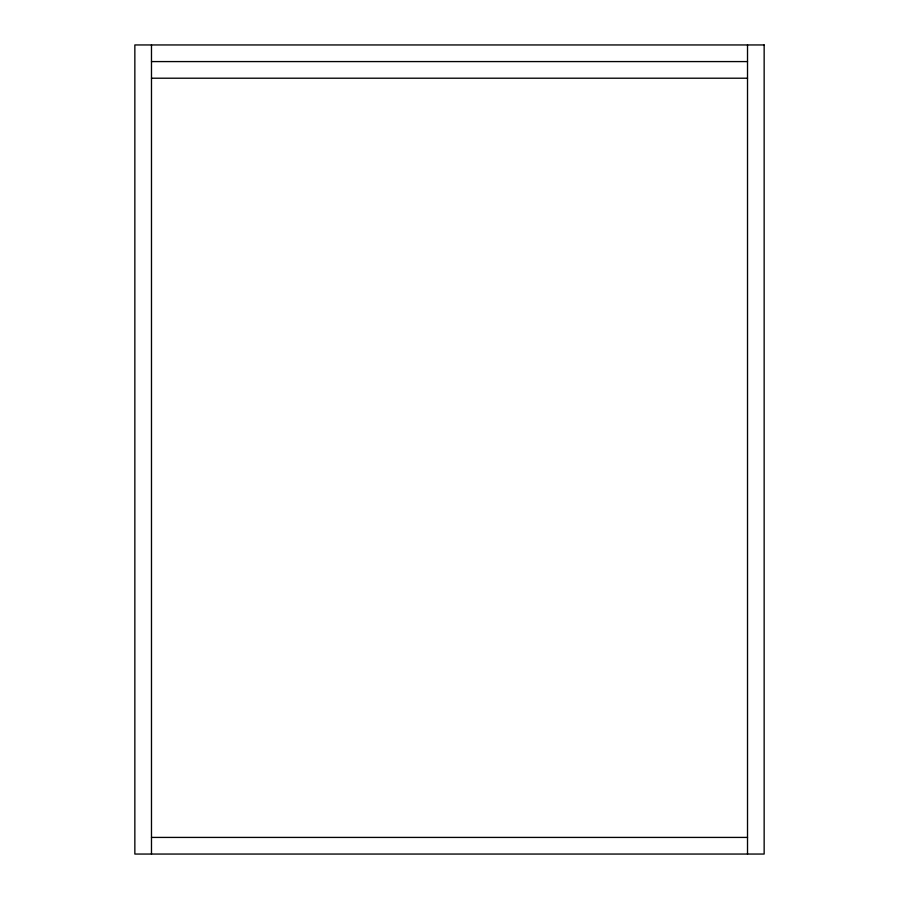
<?xml version="1.0" encoding="UTF-8"?>
<svg xmlns="http://www.w3.org/2000/svg" width="899" height="899" viewBox="0 0 899 899"><rect width="100%" height="100%" fill="white"/><g stroke="black" fill="none" stroke-linecap="round" stroke-linejoin="round"><path stroke-width="1.35" d="M151.482 61.581L747.519 61.581M151.482 78.213L747.519 78.213M151.482 837.419L747.519 837.419M747.519 44.95L747.519 854.05M151.482 44.95L151.482 854.05M764.15 44.95L134.85 44.95L134.85 854.05L764.15 854.05L764.15 44.95"/></g></svg>
